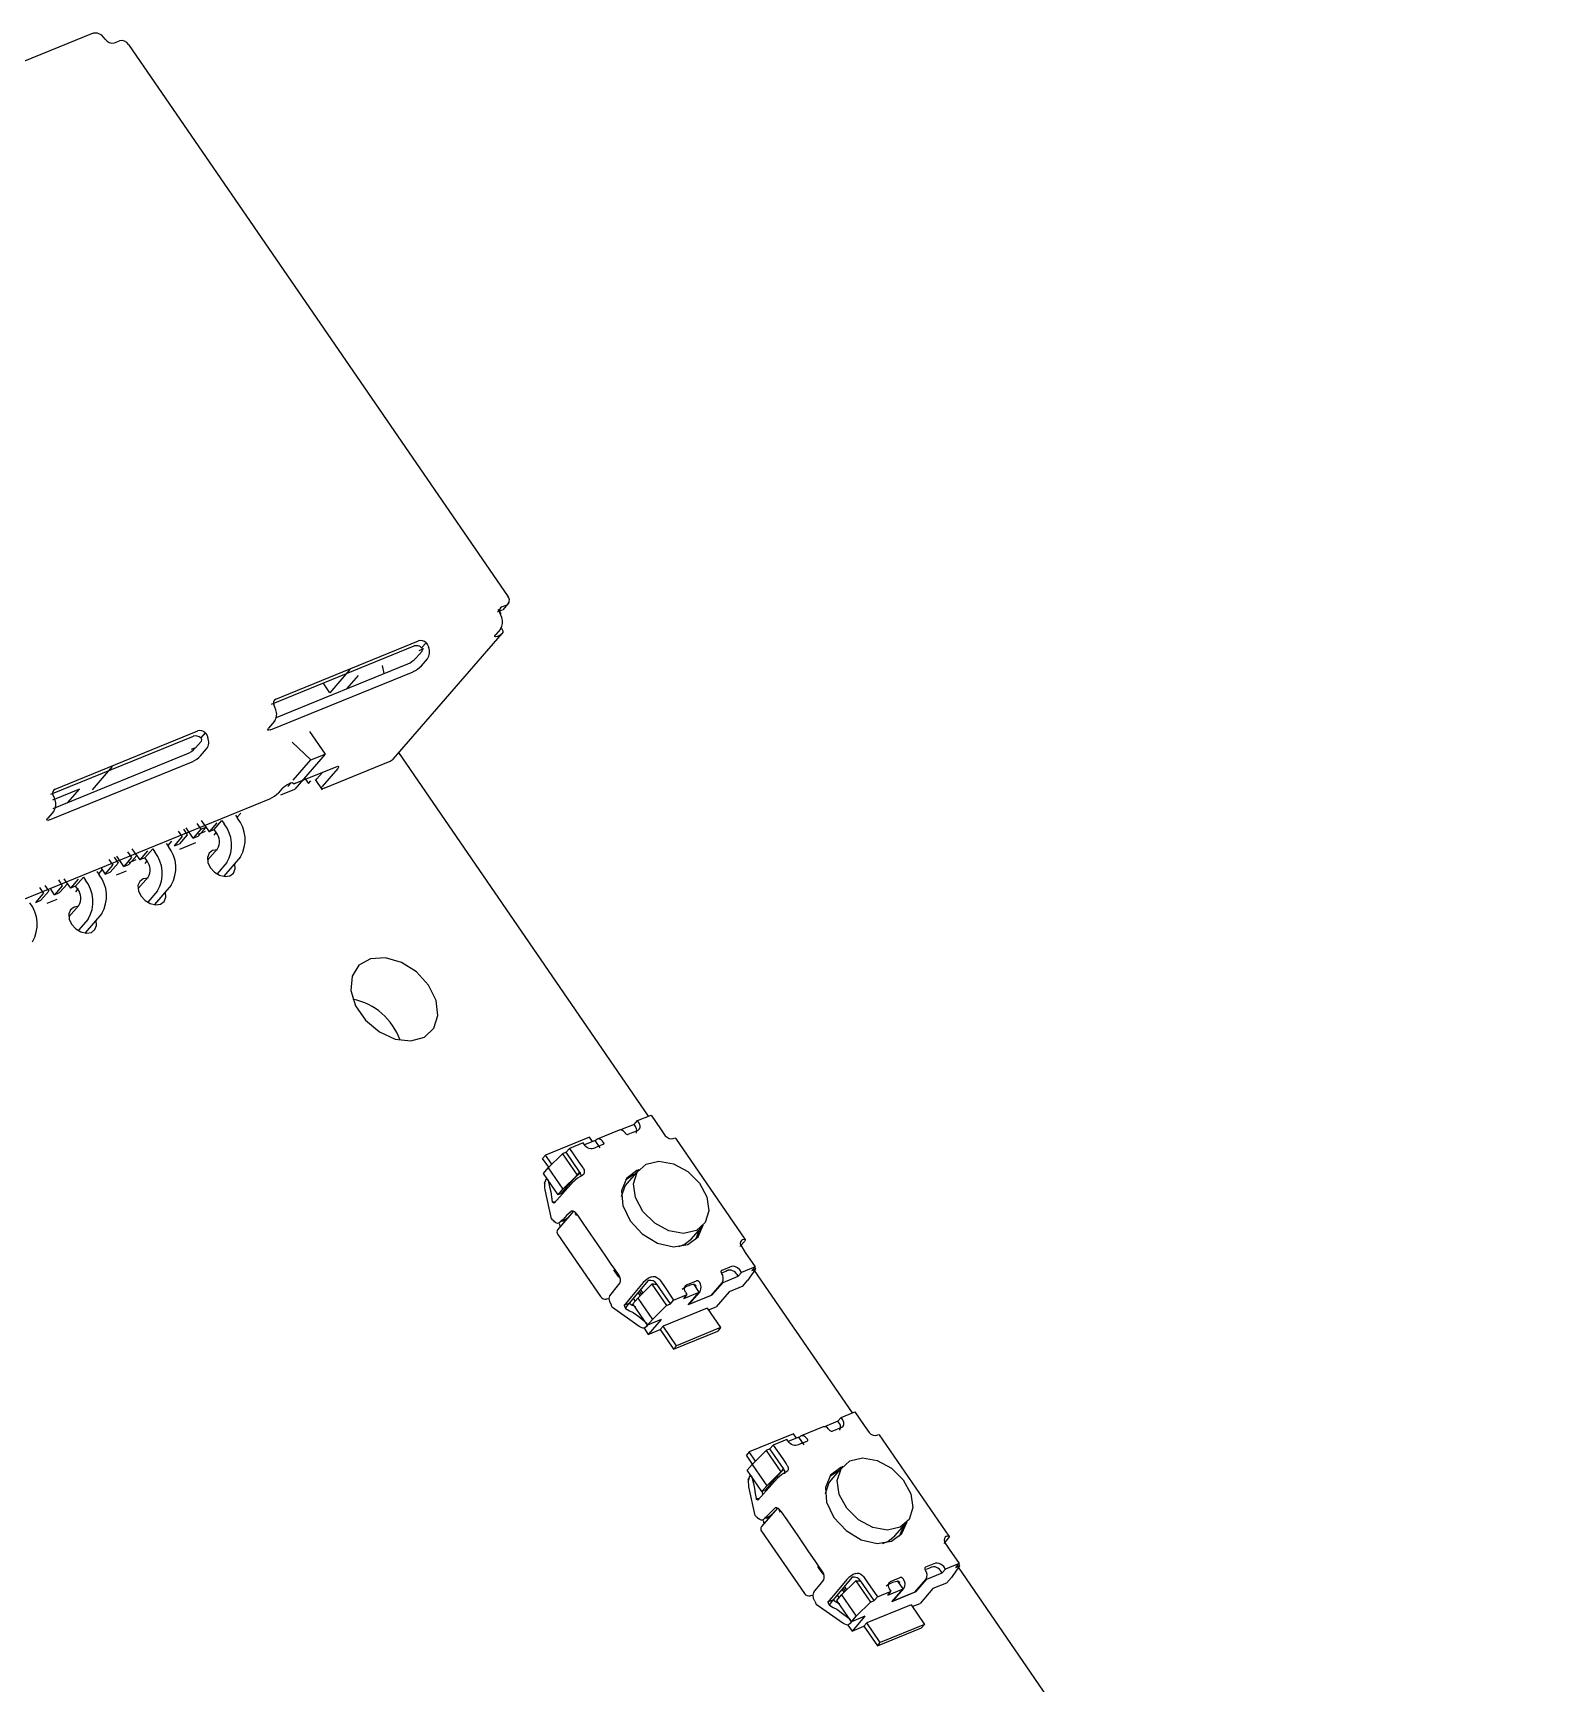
# Model space of a CAD drawing. Header units: millimetres. Extents: x 2 to 1109, y 2 to 430.
# Drawn here: x 280.61 to 311.91, y 86.35 to 120.32 of the extents above; entities that cross this region are included whole.
import ezdxf

# ---------------------------------------------------------------- set-up
doc = ezdxf.new("R2010")
doc.units = ezdxf.units.MM
doc.header["$LTSCALE"] = 0.5
doc.layers.add('几何体', color=7, linetype='Continuous')

msp = doc.modelspace()

# ---------------------------------------------------------------- linework, layer by layer
at = {"layer": '几何体'}
for p, q in [((281.849, 120.318), (277.989, 118.744)), ((282.286, 120.121), (282.391, 120.163)), ((282.579, 120.086), (290.387, 108.719)), ((290.168, 108.408), (290.273, 108.45)), ((290.243, 108.37), (290.183, 108.458)), ((290.26, 108.513), (290.365, 108.556)), ((290.287, 108.454), (290.407, 108.592)), ((290.233, 108.058), (290.133, 107.943)), ((285.519, 106.511), (288.456, 107.709)), ((285.61, 106.617), (288.547, 107.814)), ((288.026, 105.38), (290.268, 107.967)), ((288.701, 107.775), (288.609, 107.669)), ((290.169, 107.906), (290.204, 107.921)), ((288.496, 107.462), (288.62, 107.605)), ((288.65, 107.652), (288.549, 107.611)), ((288.606, 107.302), (288.73, 107.445)), ((285.496, 105.983), (288.433, 107.18)), ((285.603, 106.231), (288.323, 107.34)), ((287.135, 107.222), (286.723, 106.747)), ((287.303, 107.103), (287.062, 106.825)), ((287.836, 107.142), (287.804, 107.307)), ((286.723, 106.747), (286.586, 106.947)), ((285.584, 106.162), (285.46, 106.019)), ((280.975, 104.658), (283.911, 105.856)), ((281.066, 104.764), (284.002, 105.961)), ((283.952, 105.609), (284.076, 105.752)), ((284.156, 105.921), (284.065, 105.816)), ((285.942, 105.73), (286.331, 105.364)), ((286.301, 105.947), (286.621, 105.482)), ((280.952, 104.129), (283.888, 105.327)), ((281.026, 104.365), (283.778, 105.487)), ((283.872, 105.584), (283.962, 105.621)), ((284.061, 105.449), (284.185, 105.592)), ((285.968, 104.945), (286.331, 105.364)), ((286.621, 105.482), (286, 104.765)), ((286.331, 105.364), (286.621, 105.482)), ((286.601, 104.781), (287.964, 105.337)), ((287.964, 105.337), (288.024, 105.382)), ((293.279, 98.035), (288.142, 105.514)), ((282.241, 105.226), (281.829, 104.751)), ((286.016, 104.883), (286.848, 105.222)), ((286.199, 104.996), (286.279, 104.879)), ((286.455, 104.977), (286.568, 105.108)), ((286.884, 105.186), (286.565, 104.817)), ((281.57, 104.765), (281.011, 104.537)), ((281.331, 104.489), (281.57, 104.765)), ((285.729, 104.766), (285.661, 104.687)), ((285.709, 104.647), (286, 104.765)), ((285.856, 104.815), (285.924, 104.894)), ((286.279, 104.879), (286.326, 104.933)), ((286.421, 104.961), (286.565, 104.751)), ((280.104, 102.37), (285.488, 104.565)), ((281.039, 104.309), (280.915, 104.166)), ((283.907, 103.753), (283.762, 103.965)), ((283.986, 104.056), (284.067, 103.938)), ((284.172, 103.98), (284.012, 103.796)), ((284.067, 103.938), (284.172, 103.98)), ((284.172, 103.98), (284.078, 104.118)), ((284.15, 104.012), (284.236, 103.887)), ((284.396, 104.072), (284.236, 103.887)), ((284.341, 103.93), (284.5, 104.114)), ((284.5, 104.114), (284.544, 104.05)), ((284.78, 104.228), (284.823, 104.165)), ((284.885, 104.271), (284.81, 104.185)), ((283.354, 103.647), (283.397, 103.584)), ((283.459, 103.69), (283.384, 103.603)), ((283.523, 103.596), (283.682, 103.781)), ((283.523, 103.596), (283.627, 103.639)), ((283.601, 103.9), (283.682, 103.781)), ((283.953, 103.658), (283.624, 103.524)), ((283.787, 103.824), (283.627, 103.639)), ((283.706, 103.942), (283.787, 103.824)), ((284.067, 103.938), (283.907, 103.753)), ((283.907, 103.753), (284.012, 103.796)), ((284.018, 103.838), (284.158, 103.895)), ((284.341, 103.93), (284.236, 103.887)), ((284.337, 103.815), (284.383, 103.868)), ((284.385, 103.866), (284.341, 103.93)), ((282.175, 103.318), (282.256, 103.199)), ((282.28, 103.361), (282.361, 103.242)), ((282.481, 103.171), (282.335, 103.383)), ((282.641, 103.356), (282.481, 103.171)), ((282.559, 103.475), (282.641, 103.356)), ((282.746, 103.399), (282.586, 103.214)), ((282.592, 103.256), (282.732, 103.313)), ((282.746, 103.399), (282.651, 103.536)), ((282.724, 103.43), (282.809, 103.305)), ((282.969, 103.49), (282.809, 103.305)), ((282.914, 103.348), (282.809, 103.305)), ((282.957, 103.286), (282.911, 103.233)), ((282.914, 103.348), (283.074, 103.533)), ((282.958, 103.284), (282.914, 103.348)), ((283.074, 103.533), (283.118, 103.469)), ((284.204, 103.299), (284.408, 103.534)), ((284.879, 103.367), (284.537, 102.972)), ((281.488, 102.767), (281.648, 102.951)), ((281.648, 102.951), (281.692, 102.887)), ((281.928, 103.065), (281.971, 103.002)), ((282.032, 103.108), (281.958, 103.021)), ((282.011, 103.139), (282.096, 103.015)), ((282.096, 103.015), (282.256, 103.199)), ((282.096, 103.015), (282.201, 103.057)), ((282.361, 103.242), (282.201, 103.057)), ((282.526, 103.076), (282.32, 102.992)), ((282.481, 103.171), (282.586, 103.214)), ((282.778, 102.717), (282.982, 102.952)), ((284.6, 103.254), (284.399, 103.021)), ((280.67, 102.433), (280.83, 102.617)), ((280.748, 102.736), (280.83, 102.617)), ((280.935, 102.66), (280.775, 102.476)), ((280.853, 102.779), (280.935, 102.66)), ((281.055, 102.59), (280.975, 102.706)), ((281.214, 102.774), (281.055, 102.59)), ((281.055, 102.59), (281.159, 102.633)), ((281.133, 102.893), (281.214, 102.774)), ((281.319, 102.817), (281.159, 102.633)), ((281.319, 102.817), (281.252, 102.915)), ((281.297, 102.849), (281.383, 102.724)), ((281.543, 102.908), (281.383, 102.724)), ((281.488, 102.767), (281.383, 102.724)), ((281.544, 102.719), (281.485, 102.651)), ((281.532, 102.702), (281.488, 102.767)), ((283.174, 102.672), (282.973, 102.44)), ((283.453, 102.786), (283.11, 102.39)), ((280.67, 102.433), (280.775, 102.476)), ((281.1, 102.494), (280.894, 102.41)), ((281.351, 102.135), (281.555, 102.371)), ((281.748, 102.09), (281.546, 101.858)), ((282.027, 102.204), (281.684, 101.809)), ((292.982, 97.862), (292.704, 97.749)), ((292.982, 97.862), (293.05, 97.941)), ((293.05, 97.941), (293.33, 98.056)), ((292.067, 97.603), (291.158, 97.233)), ((292.178, 97.535), (291.96, 97.446)), ((292.128, 97.514), (292.067, 97.603)), ((292.284, 97.379), (292.178, 97.535)), ((292.196, 97.54), (292.184, 97.526)), ((292.677, 97.744), (292.222, 97.559)), ((295.27, 95.5), (293.84, 97.581)), ((291.158, 97.233), (291.099, 97.164)), ((291.288, 97.044), (291.158, 97.233)), ((291.215, 96.972), (291.507, 97.261)), ((291.583, 97.292), (291.507, 97.261)), ((291.507, 97.261), (291.81, 96.821)), ((291.583, 97.292), (291.652, 97.371)), ((291.86, 96.889), (291.583, 97.292)), ((291.932, 97.485), (291.652, 97.371)), ((291.225, 96.981), (291.099, 97.164)), ((291.115, 96.856), (291.215, 96.972)), ((291.417, 96.415), (291.115, 96.856)), ((291.215, 96.972), (291.517, 96.531)), ((293.085, 96.936), (292.833, 96.646)), ((291.158, 96.697), (291.129, 96.664)), ((291.129, 96.664), (291.144, 96.642)), ((291.281, 95.921), (291.151, 96.514)), ((291.191, 96.744), (291.184, 96.744)), ((291.336, 96.24), (291.738, 96.689)), ((291.417, 96.415), (291.517, 96.531)), ((291.487, 96.444), (291.587, 96.56)), ((291.517, 96.531), (291.81, 96.821)), ((291.587, 96.56), (291.816, 96.823)), ((291.81, 96.821), (291.816, 96.823)), ((291.296, 96.27), (291.368, 96.276)), ((291.487, 96.444), (291.417, 96.415)), ((291.737, 96.076), (291.406, 95.695)), ((291.488, 95.873), (291.593, 95.916)), ((291.801, 95.989), (291.778, 96.022)), ((291.412, 95.601), (292.292, 94.32)), ((294.156, 95.5), (294.407, 95.79)), ((294.329, 95.7), (294.245, 95.492)), ((295.251, 95.457), (295.159, 95.348)), ((292.657, 94.742), (292.568, 94.871)), ((295.126, 94.74), (295.195, 94.819)), ((295.474, 94.933), (295.195, 94.819)), ((295.482, 94.885), (295.317, 94.648)), ((295.406, 94.854), (295.474, 94.933)), ((295.406, 94.854), (295.482, 94.885)), ((295.46, 94.917), (295.482, 94.885)), ((297.474, 91.928), (295.462, 94.857)), ((293.273, 94.651), (292.883, 94.185)), ((293.349, 94.579), (293.057, 94.29)), ((293.164, 94.396), (293.117, 94.464)), ((293.356, 94.582), (293.349, 94.579)), ((293.349, 94.579), (293.652, 94.139)), ((294.322, 94.412), (294.215, 94.568)), ((294.244, 94.527), (294.256, 94.541)), ((294.565, 94.343), (294.793, 94.606)), ((294.583, 94.348), (294.812, 94.612)), ((294.804, 94.623), (294.812, 94.612)), ((294.812, 94.612), (295.126, 94.74)), ((295.217, 94.532), (294.937, 94.418)), ((295.217, 94.532), (295.317, 94.648)), ((292.778, 94.142), (292.883, 94.185)), ((292.805, 94.076), (292.883, 94.185)), ((292.957, 94.174), (293.057, 94.29)), ((293.259, 93.734), (292.957, 94.174)), ((293.007, 94.231), (292.968, 94.287)), ((293.057, 94.29), (293.36, 93.849)), ((293.11, 94.343), (293.067, 94.405)), ((293.137, 94.369), (293.092, 94.435)), ((293.36, 93.849), (293.652, 94.139)), ((293.652, 94.139), (293.728, 94.17)), ((293.728, 94.17), (293.796, 94.249)), ((293.796, 94.249), (294.076, 94.363)), ((294.008, 94.284), (294.322, 94.412)), ((294.008, 94.284), (294.076, 94.363)), ((294.094, 94.149), (294.322, 94.412)), ((294.583, 94.348), (294.094, 94.149)), ((294.11, 94.158), (294.106, 94.163)), ((294.11, 94.158), (294.339, 94.421)), ((294.565, 94.343), (294.11, 94.158)), ((294.511, 94.046), (294.672, 94.112)), ((294.577, 94.357), (294.583, 94.348)), ((294.937, 94.418), (294.672, 94.112)), ((293.086, 93.703), (292.536, 94.094)), ((293.259, 93.734), (293.36, 93.849)), ((293.539, 93.848), (293.259, 93.734)), ((293.539, 93.848), (293.274, 93.542)), ((294.487, 94.081), (293.578, 93.71)), ((294.487, 94.081), (294.762, 93.681)), ((293.187, 93.668), (293.274, 93.542)), ((293.244, 93.71), (293.262, 93.735)), ((293.274, 93.542), (293.518, 93.642)), ((293.578, 93.71), (293.518, 93.642)), ((293.518, 93.642), (293.793, 93.241)), ((293.853, 93.31), (293.578, 93.71)), ((293.793, 93.241), (294.702, 93.612)), ((294.762, 93.681), (293.853, 93.31)), ((294.762, 93.681), (294.702, 93.612)), ((293.793, 93.241), (293.853, 93.31)), ((297.176, 91.756), (296.898, 91.642)), ((297.176, 91.756), (297.245, 91.835)), ((297.245, 91.835), (297.525, 91.949)), ((296.262, 91.497), (295.353, 91.126)), ((296.372, 91.428), (296.155, 91.339)), ((296.323, 91.408), (296.262, 91.497)), ((296.479, 91.273), (296.372, 91.428)), ((296.391, 91.433), (296.378, 91.419)), ((296.871, 91.638), (296.417, 91.452)), ((299.465, 89.393), (298.035, 91.474)), ((295.353, 91.126), (295.294, 91.057)), ((295.419, 90.874), (295.294, 91.057)), ((295.483, 90.937), (295.353, 91.126)), ((295.41, 90.865), (295.702, 91.155)), ((295.778, 91.186), (295.702, 91.155)), ((295.702, 91.155), (296.004, 90.714)), ((295.778, 91.186), (295.847, 91.265)), ((296.055, 90.782), (295.778, 91.186)), ((296.126, 91.379), (295.847, 91.265)), ((295.309, 90.749), (295.41, 90.865)), ((295.612, 90.309), (295.309, 90.749)), ((295.41, 90.865), (295.712, 90.425)), ((295.712, 90.425), (296.004, 90.714)), ((295.782, 90.453), (296.011, 90.717)), ((296.004, 90.714), (296.011, 90.717)), ((297.279, 90.83), (297.028, 90.54)), ((295.353, 90.591), (295.324, 90.557)), ((295.324, 90.557), (295.339, 90.535)), ((295.476, 89.814), (295.346, 90.407)), ((295.386, 90.638), (295.378, 90.637)), ((295.531, 90.134), (295.933, 90.583)), ((295.612, 90.309), (295.712, 90.425)), ((295.682, 90.337), (295.782, 90.453)), ((295.491, 90.163), (295.562, 90.169)), ((295.682, 90.337), (295.612, 90.309)), ((295.931, 89.969), (295.601, 89.588)), ((295.683, 89.767), (295.788, 89.809)), ((295.995, 89.882), (295.972, 89.916)), ((295.607, 89.494), (296.486, 88.213)), ((298.35, 89.394), (298.602, 89.683)), ((298.524, 89.594), (298.439, 89.386)), ((299.446, 89.351), (299.354, 89.241)), ((296.852, 88.635), (296.763, 88.764)), ((299.321, 88.634), (299.389, 88.713)), ((299.669, 88.827), (299.389, 88.713)), ((299.677, 88.779), (299.512, 88.541)), ((299.601, 88.748), (299.669, 88.827)), ((299.601, 88.748), (299.677, 88.779)), ((299.655, 88.811), (299.677, 88.779)), ((311.913, 70.908), (299.657, 88.75)), ((297.467, 88.544), (297.077, 88.078)), ((297.544, 88.473), (297.252, 88.183)), ((297.359, 88.289), (297.311, 88.358)), ((297.55, 88.475), (297.544, 88.473)), ((297.544, 88.473), (297.846, 88.032)), ((298.517, 88.306), (298.41, 88.461)), ((298.438, 88.42), (298.451, 88.435)), ((298.759, 88.236), (298.988, 88.5)), ((298.778, 88.242), (299.006, 88.505)), ((298.999, 88.516), (299.006, 88.505)), ((299.006, 88.505), (299.321, 88.634)), ((299.411, 88.425), (299.132, 88.311)), ((299.411, 88.425), (299.512, 88.541)), ((296.972, 88.036), (297.077, 88.078)), ((297, 87.969), (297.077, 88.078)), ((297.151, 88.067), (297.252, 88.183)), ((297.454, 87.627), (297.151, 88.067)), ((297.201, 88.125), (297.163, 88.181)), ((297.252, 88.183), (297.554, 87.743)), ((297.305, 88.236), (297.262, 88.299)), ((297.332, 88.262), (297.287, 88.328)), ((297.554, 87.743), (297.846, 88.032)), ((297.846, 88.032), (297.923, 88.064)), ((297.923, 88.064), (297.991, 88.143)), ((297.991, 88.143), (298.271, 88.257)), ((298.202, 88.178), (298.517, 88.306)), ((298.202, 88.178), (298.271, 88.257)), ((298.288, 88.042), (298.517, 88.306)), ((298.778, 88.242), (298.288, 88.042)), ((298.305, 88.051), (298.301, 88.057)), ((298.305, 88.051), (298.533, 88.315)), ((298.759, 88.236), (298.305, 88.051)), ((298.705, 87.94), (298.867, 88.006)), ((298.772, 88.251), (298.778, 88.242)), ((299.132, 88.311), (298.867, 88.006)), ((297.28, 87.597), (296.731, 87.987)), ((297.454, 87.627), (297.554, 87.743)), ((297.733, 87.741), (297.454, 87.627)), ((297.733, 87.741), (297.468, 87.435)), ((298.681, 87.974), (297.772, 87.604)), ((298.681, 87.974), (298.956, 87.574)), ((297.382, 87.562), (297.468, 87.435)), ((297.439, 87.603), (297.456, 87.628)), ((297.468, 87.435), (297.713, 87.535)), ((297.772, 87.604), (297.713, 87.535)), ((297.713, 87.535), (297.988, 87.135)), ((298.047, 87.203), (297.772, 87.604)), ((297.988, 87.135), (298.897, 87.505)), ((298.956, 87.574), (298.047, 87.203)), ((298.956, 87.574), (298.897, 87.505)), ((297.988, 87.135), (298.047, 87.203))]:
    msp.add_line(p, q, dxfattribs=at)
at = {"layer": '几何体', "flags": 128}
for points in [[(282.099, 120.198), (282.025, 120.278), (281.942, 120.321), (281.862, 120.322), (281.85, 120.315)], [(290.257, 108.292), (290.238, 108.344), (290.216, 108.392)], [(290.248, 108.084), (290.254, 108.078), (290.281, 108.019), (290.278, 107.988), (290.263, 107.961), (290.238, 107.938), (290.204, 107.921)], [(288.7, 107.774), (288.732, 107.73), (288.754, 107.679)], [(290.169, 107.906), (290.136, 107.897), (290.117, 107.901), (290.116, 107.917), (290.133, 107.943)], [(285.608, 106.396), (285.589, 106.448), (285.566, 106.496)], [(285.496, 105.983), (285.462, 105.973), (285.444, 105.977), (285.443, 105.993), (285.46, 106.019)], [(284.156, 105.921), (284.188, 105.877), (284.21, 105.826)], [(286.848, 105.222), (286.882, 105.232), (286.9, 105.228), (286.901, 105.212), (286.884, 105.186)], [(281.064, 104.543), (281.044, 104.595), (281.022, 104.643)], [(285.729, 104.766), (285.757, 104.794), (285.793, 104.823), (285.833, 104.851), (285.873, 104.874), (285.91, 104.89), (285.938, 104.898), (285.955, 104.896), (285.959, 104.885)], [(286.016, 104.883), (285.991, 104.875), (285.973, 104.872), (285.962, 104.876), (285.959, 104.885)], [(286.439, 104.937), (286.437, 104.951), (286.455, 104.977)], [(286.601, 104.781), (286.568, 104.771), (286.549, 104.775), (286.547, 104.791), (286.565, 104.817)], [(280.952, 104.129), (280.918, 104.12), (280.9, 104.124), (280.898, 104.14), (280.915, 104.166)], [(284.408, 103.516), (284.408, 103.516), (284.307, 103.5), (284.234, 103.445), (284.199, 103.358), (284.207, 103.254), (284.259, 103.147), (284.344, 103.055), (284.451, 102.99), (284.564, 102.964), (284.664, 102.98), (284.738, 103.035), (284.773, 103.121), (284.764, 103.226), (284.763, 103.228)], [(282.981, 102.934), (282.981, 102.934), (282.881, 102.918), (282.807, 102.863), (282.772, 102.777), (282.781, 102.672), (282.832, 102.565), (282.918, 102.473), (283.025, 102.409), (283.138, 102.382), (283.238, 102.398), (283.312, 102.453), (283.347, 102.54), (283.338, 102.644), (283.337, 102.646)], [(281.555, 102.352), (281.555, 102.352), (281.455, 102.337), (281.381, 102.281), (281.346, 102.195), (281.355, 102.09), (281.406, 101.984), (281.492, 101.891), (281.599, 101.827), (281.711, 101.801), (281.812, 101.816), (281.885, 101.872), (281.92, 101.958), (281.912, 102.063), (281.911, 102.065)], [(288.753, 100.728), (288.505, 101.001), (288.195, 101.197), (287.864, 101.292), (287.559, 101.272), (287.319, 101.139), (287.178, 100.912), (287.154, 100.621), (287.251, 100.305), (287.455, 100.008), (287.739, 99.769), (288.065, 99.621), (288.388, 99.583), (288.665, 99.661), (288.859, 99.845), (288.943, 100.108), (288.906, 100.416), (288.753, 100.728)], [(292.862, 97.66), (293.064, 97.743), (293.089, 97.764), (293.104, 97.795), (293.105, 97.833), (293.084, 97.891), (293.05, 97.941)], [(293.017, 97.681), (293.027, 97.693), (293.035, 97.717), (293.037, 97.746), (293.032, 97.775), (293.019, 97.806), (293.018, 97.808), (293.008, 97.823), (292.982, 97.862)], [(293.33, 98.056), (293.524, 97.772), (293.623, 97.631), (293.659, 97.598), (293.704, 97.576), (293.749, 97.568), (293.785, 97.575)], [(292.347, 97.499), (292.33, 97.521), (292.31, 97.539), (292.29, 97.552), (292.269, 97.561), (292.248, 97.564), (292.229, 97.561), (292.211, 97.553), (292.196, 97.54)], [(292.802, 97.684), (292.784, 97.706), (292.765, 97.724), (292.744, 97.738), (292.723, 97.746), (292.703, 97.749), (292.683, 97.746), (292.677, 97.744)], [(293.785, 97.575), (293.82, 97.585), (293.839, 97.582), (293.839, 97.58)], [(291.652, 97.371), (291.846, 97.088), (291.915, 96.988), (291.934, 96.96), (291.94, 96.951), (291.943, 96.946), (291.952, 96.926), (291.957, 96.906), (291.956, 96.863), (291.942, 96.833), (291.911, 96.811)], [(292.34, 97.447), (292.209, 97.393), (292.168, 97.377), (292.144, 97.367), (292.117, 97.361), (292.088, 97.361), (292.057, 97.369), (292.025, 97.384), (291.997, 97.404), (291.976, 97.424), (291.932, 97.485)], [(292.347, 97.499), (292.352, 97.491), (292.355, 97.483), (292.356, 97.475), (292.356, 97.468), (292.354, 97.461), (292.351, 97.455), (292.346, 97.45), (292.34, 97.447)], [(291.818, 96.826), (291.858, 96.859), (291.865, 96.864)], [(293.076, 96.926), (293.041, 96.913), (292.826, 96.751), (292.724, 96.499), (292.75, 96.193), (292.899, 95.881)], [(292.813, 96.733), (292.972, 96.834), (293.007, 96.847)], [(292.969, 96.641), (293.046, 96.884), (293.229, 97.047), (293.491, 97.107), (293.791, 97.053), (294.085, 96.894), (294.328, 96.655), (294.481, 96.371), (294.523, 96.085)], [(291.151, 96.514), (291.145, 96.557), (291.143, 96.603), (291.145, 96.645), (291.154, 96.687), (291.166, 96.718), (291.174, 96.738), (291.186, 96.743), (291.198, 96.733), (291.21, 96.708), (291.242, 96.579), (291.266, 96.476), (291.28, 96.376), (291.296, 96.27)], [(292.833, 96.646), (292.794, 96.594), (292.719, 96.37)], [(294.523, 96.085), (294.446, 95.843), (294.263, 95.679), (294.001, 95.62), (293.7, 95.673), (293.407, 95.832), (293.164, 96.072), (293.011, 96.356), (292.969, 96.641)], [(291.336, 96.24), (291.312, 96.254), (291.296, 96.27)], [(292.509, 94.16), (292.48, 94.217), (292.47, 94.283), (292.483, 94.336), (292.509, 94.371), (292.616, 94.502), (292.692, 94.601), (292.701, 94.635), (292.701, 94.677), (292.69, 94.719), (292.672, 94.756), (292.583, 94.887), (292.512, 94.99), (292.386, 95.173), (292.161, 95.5), (291.934, 95.831), (291.821, 95.996), (291.762, 96.065), (291.725, 96.081), (291.691, 96.08), (291.592, 95.986), (291.519, 95.906), (291.433, 95.828), (291.404, 95.826), (291.373, 95.838), (291.344, 95.861), (291.32, 95.89)], [(291.667, 95.996), (291.619, 95.944), (291.618, 95.942), (291.608, 95.932), (291.535, 95.869), (291.507, 95.869), (291.476, 95.882)], [(292.899, 95.881), (293.149, 95.611), (293.463, 95.423), (293.792, 95.346), (294.086, 95.392), (294.3, 95.553), (294.398, 95.779)], [(293.899, 95.348), (294.012, 95.389), (294.156, 95.5)], [(295.215, 95.494), (295.189, 95.477), (295.172, 95.45), (295.167, 95.414), (295.176, 95.376), (295.27, 95.23), (295.474, 94.933)], [(295.215, 95.494), (295.25, 95.504), (295.269, 95.501), (295.269, 95.484), (295.251, 95.457)], [(294.786, 94.858), (294.78, 94.854), (294.775, 94.85), (294.772, 94.844), (294.77, 94.837), (294.77, 94.829), (294.772, 94.821), (294.775, 94.813), (294.779, 94.806)], [(295.195, 94.819), (295.16, 94.869), (295.11, 94.915), (295.068, 94.936), (295.026, 94.944), (294.989, 94.94), (294.786, 94.858)], [(295.126, 94.74), (295.103, 94.774), (295.096, 94.785), (295.092, 94.79), (295.069, 94.815), (295.041, 94.836), (295.01, 94.853), (294.98, 94.863), (294.95, 94.865), (294.921, 94.861), (294.92, 94.861), (294.917, 94.859), (294.907, 94.855), (294.868, 94.84), (294.795, 94.81)], [(293.168, 94.608), (292.93, 94.325), (292.802, 94.172), (292.779, 94.144), (292.778, 94.142), (292.778, 94.142), (292.778, 94.142), (292.778, 94.142), (292.778, 94.142)], [(293.341, 94.73), (293.377, 94.737), (293.414, 94.732), (293.451, 94.716), (293.489, 94.689), (293.508, 94.667), (293.592, 94.546), (293.796, 94.249)], [(293.728, 94.17), (293.573, 94.396), (293.451, 94.573)], [(294.076, 94.363), (294.052, 94.398), (294.046, 94.408), (294.042, 94.413), (294.029, 94.441), (294.021, 94.471), (294.02, 94.5), (294.027, 94.524), (294.041, 94.545), (294.062, 94.562), (294.063, 94.562), (294.066, 94.564), (294.076, 94.568), (294.114, 94.584), (294.265, 94.645)], [(292.778, 94.142), (292.788, 94.106), (292.805, 94.076)], [(292.805, 94.076), (292.885, 94.026), (292.962, 93.992), (293.076, 93.908), (293.205, 93.809), (293.232, 93.778), (293.248, 93.747), (293.25, 93.722), (293.24, 93.705), (293.194, 93.668), (293.162, 93.67), (293.124, 93.683), (293.086, 93.703)], [(297.056, 91.553), (297.259, 91.636), (297.283, 91.657), (297.298, 91.689), (297.3, 91.727), (297.279, 91.785), (297.245, 91.835)], [(297.212, 91.575), (297.221, 91.587), (297.23, 91.611), (297.232, 91.64), (297.227, 91.669), (297.214, 91.699), (297.213, 91.702), (297.203, 91.716), (297.176, 91.756)], [(297.525, 91.949), (297.719, 91.666), (297.818, 91.524), (297.854, 91.492), (297.899, 91.469), (297.943, 91.462), (297.98, 91.469)], [(296.542, 91.392), (296.524, 91.414), (296.505, 91.432), (296.484, 91.446), (296.463, 91.454), (296.443, 91.457), (296.423, 91.455), (296.406, 91.447), (296.391, 91.433)], [(296.542, 91.392), (296.546, 91.385), (296.549, 91.377), (296.551, 91.369), (296.551, 91.361), (296.549, 91.354), (296.546, 91.349), (296.541, 91.344), (296.535, 91.34)], [(296.996, 91.578), (296.979, 91.6), (296.96, 91.618), (296.939, 91.631), (296.918, 91.64), (296.897, 91.643), (296.878, 91.64), (296.871, 91.638)], [(297.98, 91.469), (298.015, 91.479), (298.034, 91.476), (298.034, 91.474)], [(295.847, 91.265), (296.041, 90.982), (296.109, 90.882), (296.128, 90.853), (296.134, 90.844), (296.137, 90.839), (296.147, 90.82), (296.152, 90.8), (296.151, 90.757), (296.137, 90.727), (296.106, 90.704)], [(296.535, 91.34), (296.404, 91.287), (296.363, 91.27), (296.339, 91.26), (296.311, 91.254), (296.282, 91.255), (296.252, 91.263), (296.22, 91.278), (296.191, 91.298), (296.171, 91.317), (296.126, 91.379)], [(296.012, 90.72), (296.052, 90.752), (296.059, 90.757)], [(297.27, 90.819), (297.235, 90.806), (297.021, 90.645), (296.919, 90.392), (296.944, 90.087), (297.094, 89.775)], [(297.008, 90.627), (297.167, 90.727), (297.202, 90.74)], [(297.164, 90.534), (297.24, 90.777), (297.423, 90.941), (297.685, 91), (297.986, 90.946), (298.28, 90.788), (298.522, 90.548), (298.676, 90.264), (298.718, 89.979)], [(295.346, 90.407), (295.34, 90.451), (295.337, 90.496), (295.339, 90.538), (295.349, 90.58), (295.36, 90.612), (295.369, 90.631), (295.38, 90.637), (295.393, 90.626), (295.405, 90.601), (295.436, 90.472), (295.46, 90.369), (295.474, 90.269), (295.491, 90.163)], [(297.028, 90.54), (296.989, 90.487), (296.914, 90.264)], [(298.718, 89.979), (298.641, 89.736), (298.458, 89.573), (298.196, 89.513), (297.895, 89.567), (297.601, 89.726), (297.359, 89.965), (297.205, 90.249), (297.164, 90.534)], [(295.531, 90.134), (295.506, 90.148), (295.491, 90.163)], [(295.615, 90.324), (295.619, 90.283), (295.621, 90.255)], [(296.703, 88.054), (296.674, 88.111), (296.664, 88.176), (296.678, 88.23), (296.704, 88.264), (296.811, 88.395), (296.887, 88.494), (296.896, 88.529), (296.895, 88.57), (296.885, 88.612), (296.867, 88.65), (296.777, 88.781), (296.707, 88.883), (296.581, 89.067), (296.356, 89.394), (296.129, 89.724), (296.016, 89.89), (295.956, 89.958), (295.92, 89.975), (295.886, 89.974), (295.787, 89.879), (295.714, 89.8), (295.628, 89.721), (295.599, 89.72), (295.567, 89.732), (295.538, 89.755), (295.515, 89.784)], [(295.862, 89.889), (295.814, 89.837), (295.812, 89.836), (295.803, 89.825), (295.73, 89.763), (295.702, 89.763), (295.67, 89.776)], [(297.094, 89.775), (297.344, 89.505), (297.658, 89.316), (297.986, 89.24), (298.28, 89.285), (298.495, 89.447), (298.593, 89.673)], [(298.093, 89.241), (298.207, 89.283), (298.35, 89.394)], [(299.41, 89.387), (299.384, 89.37), (299.367, 89.343), (299.362, 89.308), (299.37, 89.27), (299.465, 89.124), (299.669, 88.827)], [(299.41, 89.387), (299.444, 89.398), (299.464, 89.394), (299.464, 89.378), (299.446, 89.351)], [(298.981, 88.751), (298.975, 88.748), (298.97, 88.743), (298.967, 88.737), (298.965, 88.73), (298.965, 88.723), (298.966, 88.715), (298.969, 88.707), (298.974, 88.699)], [(299.389, 88.713), (299.355, 88.763), (299.304, 88.809), (299.262, 88.829), (299.22, 88.837), (299.184, 88.833), (298.981, 88.751)], [(299.321, 88.634), (299.297, 88.668), (299.29, 88.678), (299.286, 88.684), (299.264, 88.708), (299.236, 88.73), (299.205, 88.746), (299.175, 88.756), (299.145, 88.759), (299.115, 88.754), (299.115, 88.754), (299.111, 88.753), (299.101, 88.749), (299.063, 88.733), (298.99, 88.704)], [(297.362, 88.501), (297.125, 88.218), (296.997, 88.065), (296.974, 88.038), (296.973, 88.036), (296.972, 88.036), (296.972, 88.036), (296.972, 88.036), (296.972, 88.036)], [(297.536, 88.623), (297.572, 88.63), (297.609, 88.626), (297.646, 88.61), (297.684, 88.582), (297.703, 88.56), (297.787, 88.44), (297.991, 88.143)], [(297.923, 88.064), (297.768, 88.289), (297.646, 88.466)], [(298.271, 88.257), (298.247, 88.291), (298.24, 88.301), (298.237, 88.307), (298.223, 88.335), (298.216, 88.365), (298.215, 88.393), (298.221, 88.418), (298.235, 88.439), (298.257, 88.455), (298.257, 88.456), (298.261, 88.457), (298.271, 88.461), (298.309, 88.477), (298.459, 88.539)], [(296.972, 88.036), (296.983, 88), (297, 87.969)], [(297, 87.969), (297.08, 87.919), (297.156, 87.885), (297.271, 87.801), (297.4, 87.703), (297.427, 87.671), (297.443, 87.641), (297.445, 87.616), (297.435, 87.599), (297.388, 87.561), (297.356, 87.563), (297.319, 87.576), (297.28, 87.597)]]:
    msp.add_lwpolyline(points, dxfattribs=at)
at = {"layer": '几何体'}
for centre, radius, start, end in [((282.248, 120.293), 0.177, 212.5336, 282.6111), ((282.43, 119.991), 0.176, 32.5313, 102.6267), ((290.309, 108.646), 0.106, 301.5444, 42.7946), ((290.301, 108.43), 0.0926, 116.1786, 203.7936), ((290.028, 108.198), 0.247, 325.6707, 22.2829), ((288.498, 107.555), 0.16, 45.7404, 105.3027), ((288.589, 107.66), 0.16, 45.7914, 105.2251), ((288.099, 107.843), 0.55, 293.9868, 316.1952), ((288.598, 107.644), 0.0279, 17.3152, 65.6531), ((288.578, 107.633), 0.0509, 326.6332, 21.7943), ((288.525, 107.585), 0.247, 325.6707, 22.2829), ((288.209, 107.683), 0.55, 293.9878, 316.1942), ((285.651, 106.534), 0.0926, 116.1832, 203.7957), ((285.379, 106.302), 0.247, 325.6707, 22.2829), ((283.953, 105.701), 0.16, 45.7404, 105.3027), ((284.045, 105.806), 0.16, 45.7914, 105.2251), ((284.053, 105.791), 0.0279, 17.3152, 65.6531), ((284.033, 105.78), 0.0509, 326.6332, 21.7943), ((283.981, 105.732), 0.247, 325.6707, 22.2829), ((283.554, 105.99), 0.55, 293.9868, 316.1952), ((283.664, 105.83), 0.55, 293.9878, 316.1942), ((281.107, 104.681), 0.0926, 116.1848, 203.7981), ((285.264, 105.068), 0.55, 293.9861, 316.1959), ((280.835, 104.449), 0.247, 325.6707, 22.2829), ((283.995, 103.612), 0.703, 329.3269, 38.682), ((284.274, 103.726), 0.703, 329.3438, 38.666), ((284.16, 103.683), 0.289, 328.9435, 39.0659), ((282.734, 103.102), 0.289, 328.9435, 39.0659), ((282.569, 103.03), 0.703, 329.3269, 38.682), ((282.848, 103.144), 0.703, 329.3438, 38.666), ((281.422, 102.563), 0.703, 329.3438, 38.666), ((281.308, 102.52), 0.289, 328.9435, 39.0659), ((281.142, 102.449), 0.703, 329.3269, 38.682), ((279.995, 101.981), 0.703, 329.3438, 38.666), ((286.928, 99.149), 1.318, 19.8728, 78.2849), ((292.848, 97.712), 0.0545, 211.0234, 284.1303), ((293.032, 95.464), 1.819, 129.7694, 133.1771), ((292.785, 96.22), 1.142, 144.1154, 148.0841), ((291.771, 96.81), 0.119, 346.7592, 41.6902), ((292.121, 96.328), 0.526, 113.4746, 136.7068), ((291.354, 95.975), 0.0908, 216.4198, 248.3018), ((291.364, 95.76), 0.0967, 358.2528, 36.4524), ((291.864, 96.084), 0.106, 189.8734, 215.3972), ((291.472, 95.652), 0.0783, 146.4407, 220.4326), ((294.643, 94.696), 0.175, 329.2256, 38.7839), ((292.77, 94.82), 0.137, 214.6616, 235.3381), ((293.551, 94.247), 0.526, 113.4746, 136.7068), ((293.311, 94.495), 0.16, 29.1689, 103.9105), ((293.589, 96.589), 2.02, 263.3596, 266.0814), ((294.256, 94.135), 0.435, 97.8808, 130.6216), ((294.209, 94.532), 0.0366, 80.1187, 110.8629), ((294.204, 94.506), 0.0628, 34.0487, 79.537), ((294.278, 94.592), 0.0545, 31.0234, 104.1303), ((294.188, 94.511), 0.175, 329.2256, 38.7839), ((292.389, 94.378), 0.113, 211.0234, 284.1303), ((292.445, 94.189), 0.0844, 71.2895, 109.5289), ((292.668, 94.187), 0.161, 189.552, 215.1278), ((293.161, 94.545), 0.455, 232.2772, 250.8919), ((297.043, 91.606), 0.0545, 211.0234, 284.1303), ((296.98, 90.113), 1.142, 144.1154, 148.0841), ((295.966, 90.703), 0.119, 346.7592, 41.6902), ((296.316, 90.222), 0.526, 113.4746, 136.7068), ((295.549, 89.868), 0.0908, 216.4198, 248.3018), ((295.559, 89.654), 0.0967, 358.2528, 36.4524), ((296.059, 89.977), 0.106, 189.8734, 215.3972), ((295.666, 89.545), 0.0783, 146.4407, 220.4326), ((298.837, 88.589), 0.175, 329.2256, 38.7839), ((296.965, 88.713), 0.137, 214.6616, 235.3381), ((297.745, 88.14), 0.526, 113.4746, 136.7068), ((297.506, 88.388), 0.16, 29.1689, 103.9105), ((297.784, 90.482), 2.02, 263.3596, 266.0814), ((298.45, 88.028), 0.435, 97.8808, 130.6216), ((298.404, 88.425), 0.0366, 80.1187, 110.8629), ((298.399, 88.4), 0.0628, 34.0487, 79.537), ((298.473, 88.486), 0.0545, 31.0234, 104.1303), ((298.383, 88.404), 0.175, 329.2256, 38.7839), ((296.584, 88.272), 0.113, 211.0234, 284.1303), ((296.64, 88.082), 0.0844, 71.2895, 109.5289), ((296.863, 88.08), 0.161, 189.552, 215.1278), ((297.356, 88.438), 0.455, 232.2772, 250.8919)]:
    msp.add_arc(centre, radius, start, end, dxfattribs=at)

doc.saveas('drawing.dxf')
